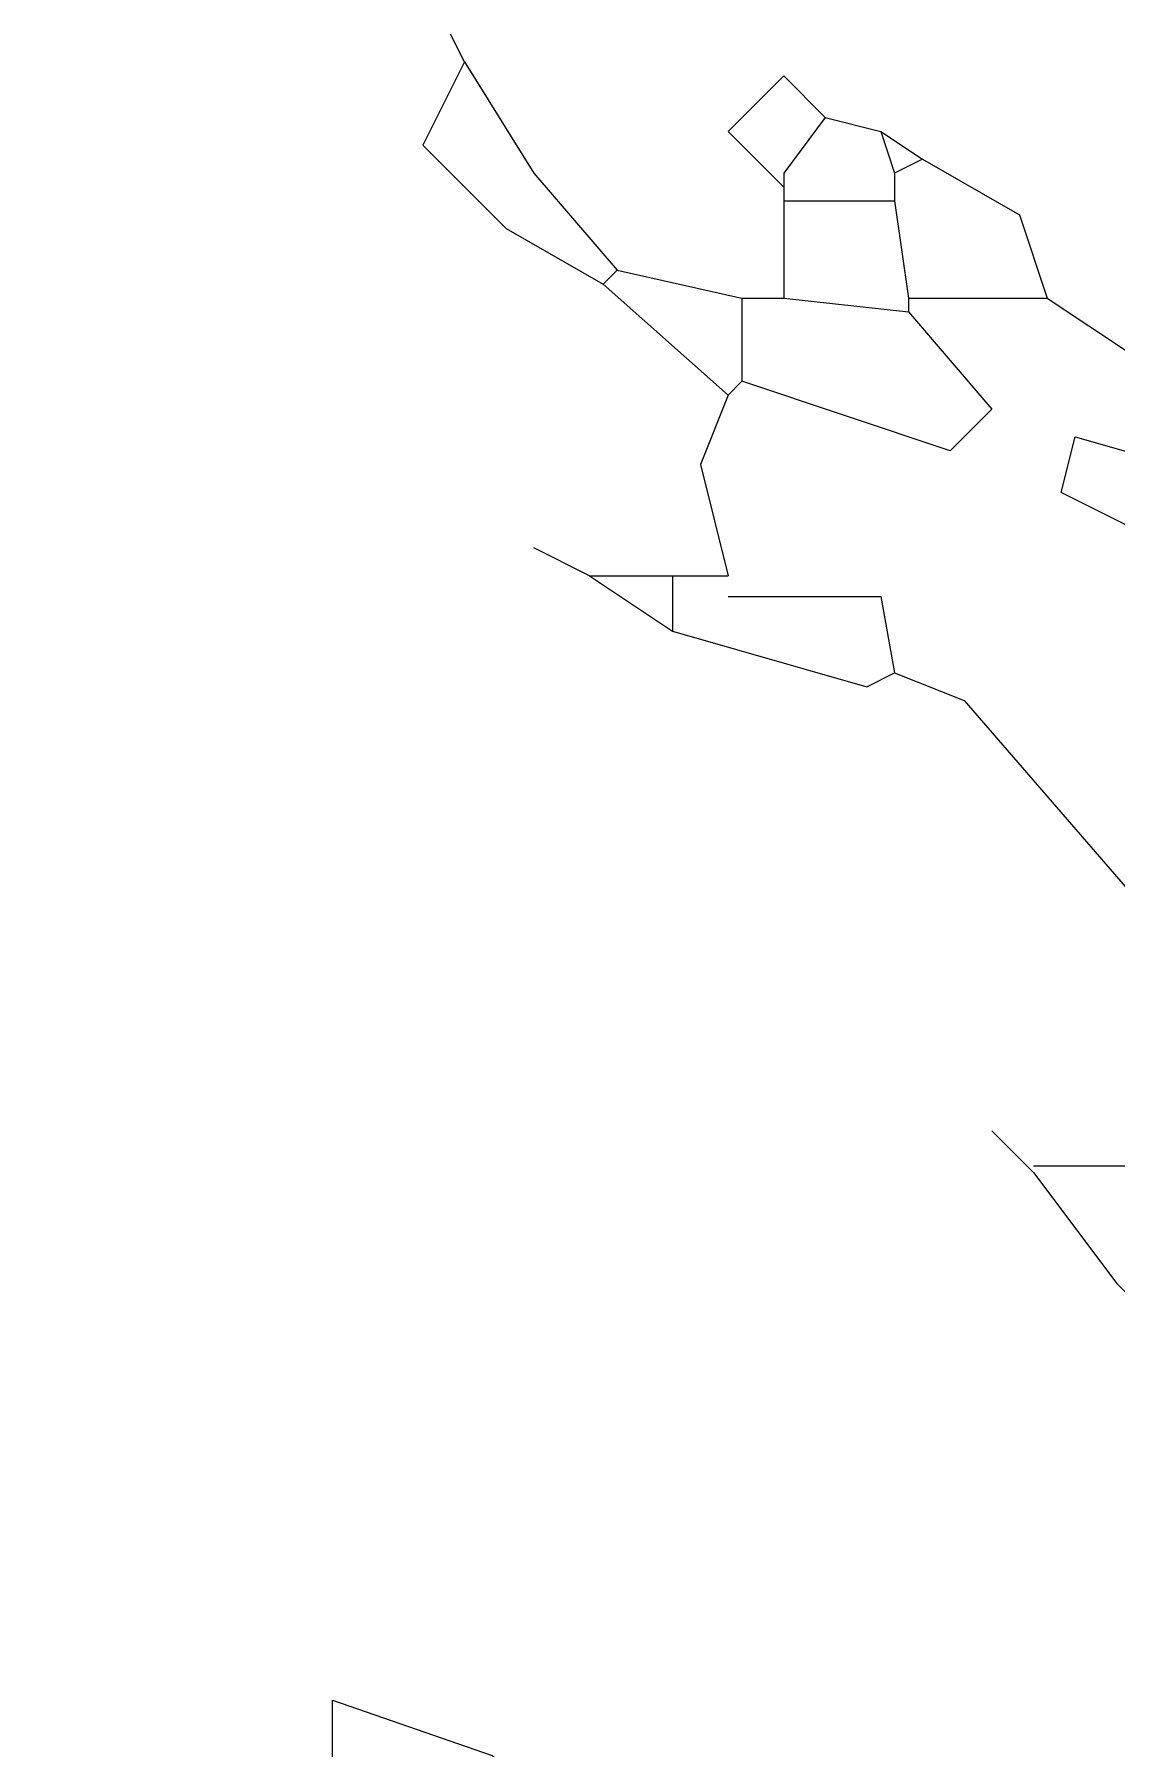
# Model space of a CAD drawing. Header units: metres. Extents: x -4 to 3.1, y -0.2 to 10.8.
# Drawn here: x -2.755 to -1.867, y 6.289 to 7.695 of the extents above; entities that cross this region are included whole.
import ezdxf

# ---------------------------------------------------------------- set-up
doc = ezdxf.new("R2010")
doc.units = ezdxf.units.M
doc.header["$LTSCALE"] = 0.2

msp = doc.modelspace()

# ---------------------------------------------------------------- linework, layer by layer
at = {"linetype": 'Continuous', "flags": 128}
for points in [[(-2.4017, 7.6719), (-2.4131, 7.6946)], [(-2.4017, 7.6719), (-2.4131, 7.6946)], [(-2.4017, 7.6719), (-2.4359, 7.6036), (-2.3676, 7.5353), (-2.2879, 7.4897)], [(-2.4017, 7.6719), (-2.4359, 7.6036), (-2.3676, 7.5353), (-2.2879, 7.4897)], [(-2.4017, 7.6719), (-2.3448, 7.5808), (-2.2765, 7.5011)], [(-2.4017, 7.6719), (-2.3448, 7.5808), (-2.2765, 7.5011)], [(-2.4017, 7.6719), (-2.3448, 7.5808), (-2.2765, 7.5011)], [(-2.4017, 7.6719), (-2.3448, 7.5808), (-2.2765, 7.5011)], [(-2.4017, 7.6719), (-2.3448, 7.5808), (-2.2765, 7.5011)], [(-2.4017, 7.6719), (-2.3448, 7.5808), (-2.2765, 7.5011)], [(-2.1058, 7.6263), (-2.1399, 7.6605), (-2.1855, 7.6149), (-2.1399, 7.5694)], [(-2.1058, 7.6263), (-2.1399, 7.6605), (-2.1855, 7.6149), (-2.1399, 7.5694)], [(-2.1058, 7.6263), (-2.1399, 7.6605), (-2.1855, 7.6149), (-2.1399, 7.5694)], [(-2.1058, 7.6263), (-2.1399, 7.6605), (-2.1855, 7.6149), (-2.1399, 7.5694)], [(-2.1058, 7.6263), (-2.1399, 7.6605), (-2.1855, 7.6149), (-2.1399, 7.5694)], [(-2.1058, 7.6263), (-2.1399, 7.6605), (-2.1855, 7.6149), (-2.1399, 7.5694)], [(-2.1058, 7.6263), (-2.1399, 7.6605), (-2.1855, 7.6149), (-2.1399, 7.5694)], [(-2.1058, 7.6263), (-2.1399, 7.6605), (-2.1855, 7.6149), (-2.1399, 7.5694)], [(-2.1058, 7.6263), (-2.1399, 7.6605), (-2.1855, 7.6149), (-2.1399, 7.5694)], [(-2.1058, 7.6263), (-2.1399, 7.6605), (-2.1855, 7.6149), (-2.1399, 7.5694)], [(-2.1058, 7.6263), (-2.1399, 7.5808), (-2.1399, 7.5694)], [(-2.1058, 7.6263), (-2.1399, 7.5808), (-2.1399, 7.5694)], [(-2.1058, 7.6263), (-2.0602, 7.6149)], [(-2.1058, 7.6263), (-2.0602, 7.6149)], [(-2.0602, 7.6149), (-2.0489, 7.5808)], [(-2.0602, 7.6149), (-2.0489, 7.5808)], [(-2.0602, 7.6149), (-2.0489, 7.5808)], [(-2.0602, 7.6149), (-2.0489, 7.5808)], [(-2.0602, 7.6149), (-2.0261, 7.5922)], [(-2.0602, 7.6149), (-2.0261, 7.5922)], [(-2.0602, 7.6149), (-2.0261, 7.5922)], [(-2.0602, 7.6149), (-2.0261, 7.5922)], [(-2.0602, 7.6149), (-2.0261, 7.5922)], [(-2.0602, 7.6149), (-2.0261, 7.5922)], [(-2.0602, 7.6149), (-2.0261, 7.5922)], [(-2.0602, 7.6149), (-2.0261, 7.5922)], [(-2.0602, 7.6149), (-2.0261, 7.5922)], [(-2.0602, 7.6149), (-2.0261, 7.5922)], [(-2.0602, 7.6149), (-2.0261, 7.5922)], [(-2.0602, 7.6149), (-2.0261, 7.5922)], [(-2.0602, 7.6149), (-2.0261, 7.5922)], [(-2.0602, 7.6149), (-2.0261, 7.5922)], [(-2.0602, 7.6149), (-2.0261, 7.5922)], [(-2.0602, 7.6149), (-2.0261, 7.5922)], [(-2.0261, 7.5922), (-2.0489, 7.5808)], [(-2.0261, 7.5922), (-2.0489, 7.5808)], [(-2.0261, 7.5922), (-2.0489, 7.5808)], [(-2.0261, 7.5922), (-2.0489, 7.5808)], [(-2.0261, 7.5922), (-2.0489, 7.5808)], [(-2.0261, 7.5922), (-2.0489, 7.5808)], [(-2.0261, 7.5922), (-2.0489, 7.5808)], [(-2.0261, 7.5922), (-1.9464, 7.5466), (-1.9237, 7.4783)], [(-2.0261, 7.5922), (-1.9464, 7.5466), (-1.9237, 7.4783)], [(-2.0261, 7.5922), (-1.9464, 7.5466), (-1.9237, 7.4783)], [(-2.0261, 7.5922), (-1.9464, 7.5466), (-1.9237, 7.4783)], [(-2.0261, 7.5922), (-1.9464, 7.5466), (-1.9237, 7.4783)], [(-2.0261, 7.5922), (-1.9464, 7.5466), (-1.9237, 7.4783)], [(-2.0261, 7.5922), (-1.9464, 7.5466), (-1.9237, 7.4783)], [(-2.0261, 7.5922), (-1.9464, 7.5466), (-1.9237, 7.4783)], [(-2.0489, 7.5808), (-2.0489, 7.558)], [(-2.0489, 7.5808), (-2.0489, 7.558)], [(-2.0489, 7.5808), (-2.0489, 7.558)], [(-2.0489, 7.5808), (-2.0489, 7.558)], [(-2.0489, 7.5808), (-2.0489, 7.558)], [(-2.1399, 7.5694), (-2.1399, 7.558)], [(-2.1399, 7.5694), (-2.1399, 7.558)], [(-2.1399, 7.5694), (-2.1399, 7.558)], [(-2.1399, 7.5694), (-2.1399, 7.558)], [(-2.1399, 7.5694), (-2.1399, 7.558)], [(-2.1399, 7.5694), (-2.1399, 7.558)], [(-2.1399, 7.5694), (-2.1399, 7.558)], [(-2.1399, 7.5694), (-2.1399, 7.558)], [(-2.1399, 7.558), (-2.0489, 7.558)], [(-2.1399, 7.558), (-2.0489, 7.558)], [(-2.1399, 7.558), (-2.0489, 7.558)], [(-2.1399, 7.558), (-2.0489, 7.558)], [(-2.1399, 7.558), (-2.0489, 7.558)], [(-2.1399, 7.558), (-2.1399, 7.5466)], [(-2.0489, 7.558), (-2.0375, 7.4783)], [(-2.1399, 7.5466), (-2.1399, 7.4783)], [(-2.1399, 7.5466), (-2.1399, 7.4783)], [(-2.1399, 7.5466), (-2.1399, 7.4783)], [(-2.2765, 7.5011), (-2.2879, 7.4897)], [(-2.2765, 7.5011), (-2.2879, 7.4897)], [(-2.2765, 7.5011), (-2.2879, 7.4897)], [(-2.2765, 7.5011), (-2.2879, 7.4897)], [(-2.2765, 7.5011), (-2.2879, 7.4897)], [(-2.2765, 7.5011), (-2.1741, 7.4783)], [(-2.2765, 7.5011), (-2.1741, 7.4783)], [(-2.2765, 7.5011), (-2.1741, 7.4783)], [(-2.2765, 7.5011), (-2.1741, 7.4783)], [(-2.2879, 7.4897), (-2.1855, 7.3987)], [(-2.2879, 7.4897), (-2.1855, 7.3987)], [(-2.2879, 7.4897), (-2.1855, 7.3987)], [(-2.1741, 7.4783), (-2.1399, 7.4783)], [(-2.1741, 7.4783), (-2.1399, 7.4783)], [(-2.1741, 7.4783), (-2.1399, 7.4783)], [(-2.1741, 7.4783), (-2.1741, 7.4101)], [(-2.1741, 7.4783), (-2.1399, 7.4783)], [(-2.1741, 7.4783), (-2.1399, 7.4783)], [(-2.1741, 7.4783), (-2.1399, 7.4783)], [(-2.1741, 7.4783), (-2.1741, 7.4101)], [(-2.1741, 7.4783), (-2.1741, 7.4101)], [(-2.0375, 7.467), (-1.9692, 7.3873), (-2.0033, 7.3531), (-2.1741, 7.4101)], [(-2.1399, 7.4783), (-2.0375, 7.467)], [(-2.1399, 7.4783), (-2.0375, 7.467)], [(-2.1399, 7.4783), (-2.0375, 7.467)], [(-2.1399, 7.4783), (-2.0375, 7.467)], [(-2.1399, 7.4783), (-2.0375, 7.467)], [(-2.0375, 7.4783), (-1.9237, 7.4783)], [(-2.0375, 7.4783), (-1.9237, 7.4783)], [(-2.0375, 7.4783), (-1.9237, 7.4783)], [(-2.0375, 7.4783), (-1.9237, 7.4783)], [(-2.0375, 7.4783), (-2.0375, 7.467)], [(-2.0375, 7.4783), (-2.0375, 7.467)], [(-2.0375, 7.4783), (-1.9237, 7.4783)], [(-1.9237, 7.4783), (-1.8554, 7.4328), (-1.5708, 7.4328)], [(-1.9237, 7.4783), (-1.8554, 7.4328), (-1.5708, 7.4328)], [(-1.9237, 7.4783), (-1.8554, 7.4328), (-1.5708, 7.4328)], [(-2.1741, 7.4101), (-2.1855, 7.3987)], [(-2.1855, 7.3987), (-2.2082, 7.3418), (-2.1855, 7.2507)], [(-1.9009, 7.3645), (-1.8212, 7.3418), (-1.844, 7.2848), (-1.9123, 7.319), (-1.9009, 7.3645)], [(-1.9009, 7.3645), (-1.8212, 7.3418), (-1.844, 7.2848), (-1.9123, 7.319), (-1.9009, 7.3645)], [(-2.2993, 7.2507), (-2.3448, 7.2735)], [(-2.2993, 7.2507), (-2.3448, 7.2735)], [(-2.2993, 7.2507), (-2.3448, 7.2735)], [(-2.2993, 7.2507), (-2.231, 7.2507)], [(-2.2993, 7.2507), (-2.231, 7.2507)], [(-2.2993, 7.2507), (-2.231, 7.2507)], [(-2.2993, 7.2507), (-2.231, 7.2052)], [(-2.231, 7.2507), (-2.231, 7.2052)], [(-2.231, 7.2507), (-2.231, 7.2052)], [(-2.231, 7.2507), (-2.231, 7.2052)], [(-2.231, 7.2507), (-2.231, 7.2052)], [(-2.231, 7.2507), (-2.231, 7.2052)], [(-2.231, 7.2507), (-2.231, 7.2052)], [(-2.231, 7.2507), (-2.1855, 7.2507)], [(-2.231, 7.2507), (-2.1855, 7.2507)], [(-2.231, 7.2507), (-2.1855, 7.2507)], [(-2.231, 7.2507), (-2.1855, 7.2507)], [(-2.231, 7.2507), (-2.1855, 7.2507)], [(-2.231, 7.2507), (-2.1855, 7.2507)], [(-2.231, 7.2507), (-2.1855, 7.2507)], [(-2.231, 7.2507), (-2.1855, 7.2507)], [(-2.231, 7.2507), (-2.1855, 7.2507)], [(-2.231, 7.2507), (-2.1855, 7.2507)], [(-2.231, 7.2507), (-2.1855, 7.2507)], [(-2.231, 7.2507), (-2.1855, 7.2507)], [(-2.231, 7.2507), (-2.1855, 7.2507)], [(-2.231, 7.2507), (-2.1855, 7.2507)], [(-2.231, 7.2507), (-2.1855, 7.2507)], [(-2.1855, 7.2336), (-2.0602, 7.2336), (-2.0489, 7.171)], [(-2.1855, 7.2336), (-2.0602, 7.2336), (-2.0489, 7.171)], [(-2.231, 7.2052), (-2.0716, 7.1596), (-2.0489, 7.171)], [(-2.231, 7.2052), (-2.0716, 7.1596), (-2.0489, 7.171)], [(-2.0489, 7.171), (-1.992, 7.1483), (-1.844, 6.9775), (-1.5822, 6.8865), (-1.5025, 6.8068), (-1.5367, 6.7612), (-1.6505, 6.6816), (-1.6732, 6.6816)], [(-2.0489, 7.171), (-1.992, 7.1483), (-1.844, 6.9775), (-1.5822, 6.8865), (-1.5025, 6.8068), (-1.5367, 6.7612), (-1.6505, 6.6816), (-1.6732, 6.6816)], [(-2.0489, 7.171), (-1.992, 7.1483), (-1.844, 6.9775), (-1.5822, 6.8865), (-1.5025, 6.8068), (-1.5367, 6.7612), (-1.6505, 6.6816), (-1.6732, 6.6816)], [(-1.935, 6.7612), (-1.9692, 6.7954)], [(-1.935, 6.7669), (-1.7985, 6.7669), (-1.7757, 6.7385)], [(-1.935, 6.7669), (-1.7985, 6.7669), (-1.7757, 6.7385)], [(-1.935, 6.7669), (-1.7985, 6.7669), (-1.7757, 6.7385)], [(-1.935, 6.7612), (-1.8667, 6.6702), (-1.8326, 6.636), (-1.7985, 6.6474)], [(-1.935, 6.7612), (-1.8667, 6.6702), (-1.8326, 6.636), (-1.7985, 6.6474)], [(-1.935, 6.7612), (-1.8667, 6.6702), (-1.8326, 6.636), (-1.7985, 6.6474)], [(-1.935, 6.7612), (-1.8667, 6.6702), (-1.8326, 6.636), (-1.7985, 6.6474)], [(-2.7546, 6.2604), (-2.5497, 6.158), (-2.5099, 6.1921), (-2.5099, 6.3287), (-2.379, 6.2832), (-2.083, 6.0214), (-2.0375, 5.9588), (-1.9237, 5.9588)], [(-2.7546, 6.2604), (-2.5497, 6.158), (-2.5099, 6.1921), (-2.5099, 6.3287), (-2.379, 6.2832), (-2.083, 6.0214), (-2.0375, 5.9588), (-1.9237, 5.9588)], [(-2.7546, 6.2604), (-2.5497, 6.158), (-2.5099, 6.1921), (-2.5099, 6.3287), (-2.379, 6.2832), (-2.083, 6.0214), (-2.0375, 5.9588), (-1.9237, 5.9588)]]:
    msp.add_lwpolyline(points, dxfattribs=at)

doc.saveas('drawing.dxf')
